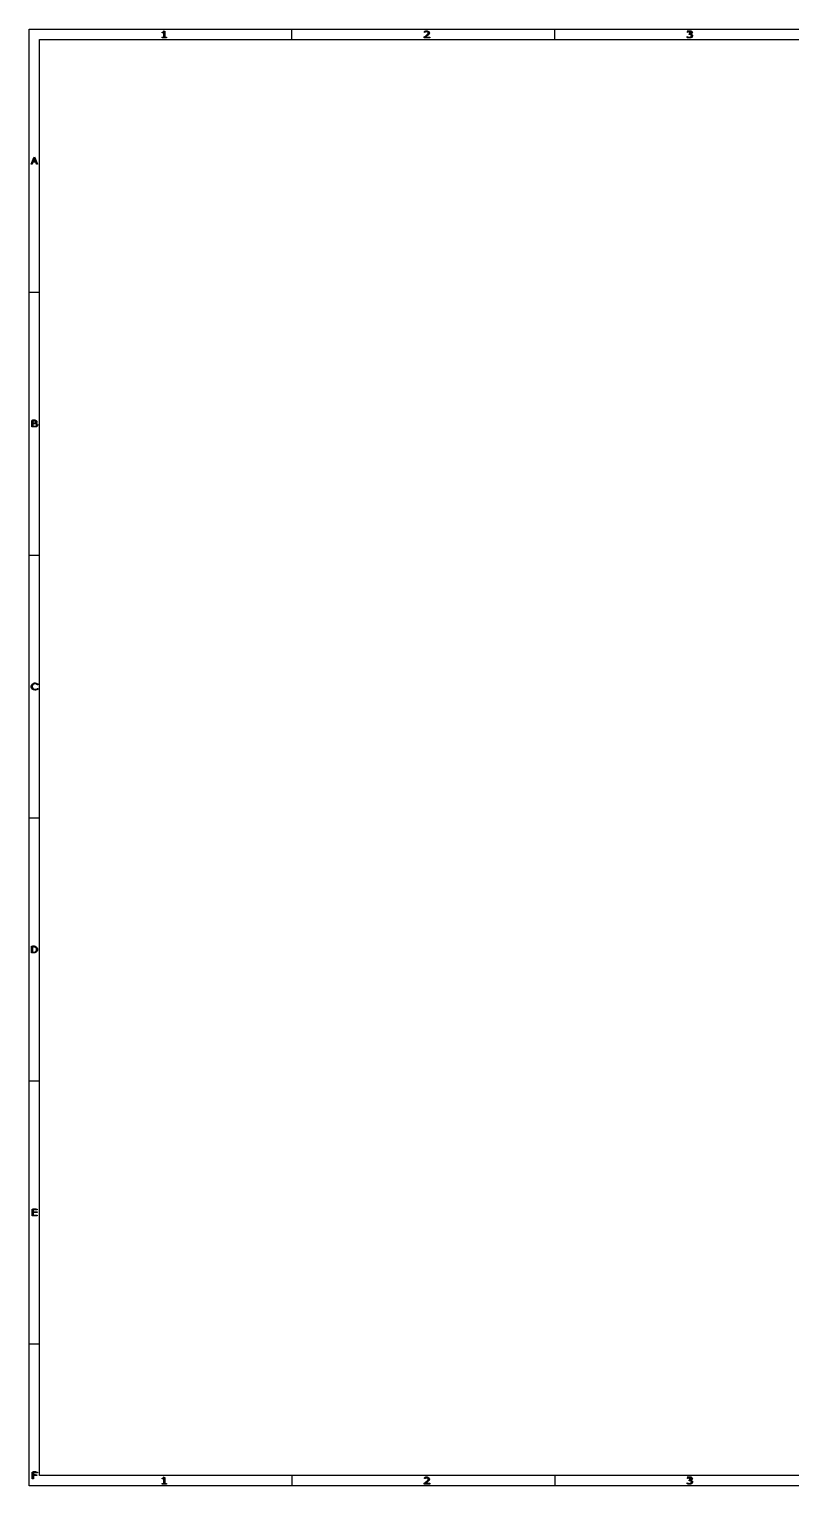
# Model space of a CAD drawing. Header units: millimetres. Extents: x 10 to 410, y 10 to 287.
# Drawn here: x 10 to 154.9, y 10 to 287 of the extents above; entities that cross this region are included whole.
import ezdxf

# ---------------------------------------------------------------- set-up
doc = ezdxf.new("R2010")
doc.units = ezdxf.units.MM
doc.layers.get('0').update_dxf_attribs({"linetype": 'CONTINUOUS'})

msp = doc.modelspace()

# ---------------------------------------------------------------- linework, layer by layer
at = {"color": 7}
for points in [[(10, 287.0022), (409.989, 287.0022), (409.989, 10), (10, 10)], [(136.07882, 285.959069)], [(12, 285.0022), (407.989, 285.0022), (407.989, 12), (12, 12)], [(11.59182, 261.352198), (11.406547, 261.352198), (11.278349, 261.703429), (10.712871, 261.703429), (10.584672, 261.352198), (10.40818, 261.352198), (10.884095, 262.612396), (11.115905, 262.612396)], [(11.224786, 261.847306), (10.99561, 262.465979), (10.765555, 261.847306)], [(11.290268, 212.307679)], [(11.418244, 211.733074)], [(11.625866, 211.739782)], [(10.6595, 111.4008), (10.6595, 112.7008), (10.969, 112.7008), (11.1548, 112.6389), (11.2786, 112.5151), (11.3405, 112.3913), (11.4024, 112.1437), (11.4024, 111.9579), (11.3405, 111.7103), (11.2786, 111.5865), (11.1548, 111.4627), (10.969, 111.4008)], [(11.414281, 111.98402)], [(11.599891, 111.98101)], [(11.531935, 61.35221), (10.553813, 61.35221), (10.553813, 62.6124), (11.531935, 62.6124), (11.531935, 62.46345), (10.751232, 62.46345), (10.751232, 62.11814), (11.531935, 62.11814), (11.531935, 61.96919), (10.751232, 61.96919), (10.751232, 61.50116), (11.531935, 61.50116)], [(11.587495, 12.46345), (10.801035, 12.46345), (10.801035, 12.10799), (11.476785, 12.10799), (11.476785, 11.95903), (10.801035, 11.95903), (10.801035, 11.35221), (10.594237, 11.35221), (10.594237, 12.6124), (11.587495, 12.6124)]]:
    msp.add_lwpolyline(points, close=True, dxfattribs=at)
for points in [[(35.619, 285.4008), (35.619, 286.7008), (35.4952, 286.5151), (35.3714, 286.3913), (35.2476, 286.3294)], [(35.9905, 285.4008), (35.2476, 285.4008)], [(36.126544, 285.3522), (35.288911, 285.3522), (35.288911, 285.480844), (35.611077, 285.480844), (35.611077, 286.325489), (35.288911, 286.325489), (35.288911, 286.440591)], [(35.649537, 286.616671), (35.81062, 286.616671), (35.81062, 285.480886), (36.126551, 285.480886), (36.126544, 285.3522)], [(60, 285.0022), (60, 287.0022)], [(86.21488, 285.3522), (85.167319, 285.3522), (85.167319, 285.529085)], [(85.2476, 286.577), (85.3095, 286.6389), (85.4333, 286.7008), (85.7429, 286.7008), (85.8667, 286.6389), (85.9286, 286.577), (85.9905, 286.4532), (85.9905, 286.3294), (85.9286, 286.1437), (85.1857, 285.4008), (85.9905, 285.4008)], [(85.216168, 286.382199), (85.205778, 286.382199), (85.205778, 286.55993)], [(85.382456, 285.496934), (86.214893, 285.496934), (86.21488, 285.3522)], [(110, 285.0022), (110, 287.0022)], [(135.17349, 285.405527), (135.17349, 285.582411), (135.18909, 285.582411)], [(135.1857, 286.7008), (135.9905, 286.7008), (135.5571, 286.2056), (135.7429, 286.2056), (135.8667, 286.1437), (135.9286, 286.0817), (135.9905, 285.9579), (135.9905, 285.6484), (135.9286, 285.5246), (135.8667, 285.4627), (135.7429, 285.4008), (135.3714, 285.4008), (135.2476, 285.4627), (135.1857, 285.5246)], [(135.22872, 286.382238), (135.21832, 286.382238), (135.21832, 286.559122)], [(135.62464, 285.965807), (135.53114, 285.965807), (135.53114, 286.106299), (135.60384, 286.106299)], [(135.85538, 286.053009), (135.85538, 286.041159)], [(10.5667, 261.4008), (11, 262.7008), (11.4333, 261.4008)], [(10.6905, 261.7722), (11.3095, 261.7722)], [(10, 237.0022), (12, 237.0022)], [(11.026203, 211.352192), (10.494066, 211.352192), (10.494066, 212.61239), (10.938521, 212.61239)], [(11.0929, 212.0817), (11.2786, 212.0198), (11.3405, 211.9579), (11.4024, 211.8341), (11.4024, 211.6484), (11.3405, 211.5246), (11.2786, 211.4627), (11.1548, 211.4008), (10.6595, 211.4008), (10.6595, 212.7008), (11.0929, 212.7008), (11.2167, 212.6389), (11.2786, 212.577), (11.3405, 212.4532), (11.3405, 212.3294), (11.2786, 212.2056), (11.2167, 212.1437), (11.0929, 212.0817), (10.6595, 212.0817)], [(11.007054, 211.964127), (10.693617, 211.964127), (10.693617, 211.495256), (10.95767, 211.495256)], [(10.931472, 212.469344), (10.693623, 212.469344), (10.693623, 212.105419), (10.951629, 212.105419)], [(11.298321, 212.075808), (11.298321, 212.069008)], [(10, 187.0022), (12, 187.0022)], [(11.4024, 161.5246), (11.3405, 161.4627), (11.1548, 161.4008), (11.031, 161.4008), (10.8452, 161.4627), (10.7214, 161.5865), (10.6595, 161.7103), (10.5976, 161.9579), (10.5976, 162.1437), (10.6595, 162.3913), (10.7214, 162.5151), (10.8452, 162.6389), (11.031, 162.7008), (11.1548, 162.7008), (11.3405, 162.6389), (11.4024, 162.577)], [(11.628339, 162.52446), (11.628339, 162.32557), (11.613499, 162.32557)], [(11.614491, 161.64017), (11.628341, 161.64017), (11.628339, 161.44361)], [(10, 137.0022), (12, 137.0022)], [(10.808998, 111.35222), (10.471837, 111.35222), (10.471837, 112.61241), (10.805411, 112.61241)], [(10.816175, 112.46897), (10.649387, 112.46897), (10.649387, 111.49652), (10.816175, 111.49652)], [(10, 87.0022), (12, 87.0022)], [(11.3405, 61.4008), (10.7214, 61.4008), (10.7214, 62.7008), (11.3405, 62.7008)], [(10.7214, 62.0817), (11.1548, 62.0817)], [(10, 37.0022), (12, 37.0022)], [(10.7524, 11.4008), (10.7524, 12.7008), (11.3714, 12.7008)], [(11.1857, 12.0817), (10.7524, 12.0817)], [(35.619, 10.3986), (35.619, 11.6986), (35.4952, 11.5129), (35.3714, 11.3891), (35.2476, 11.3272)], [(36.126544, 10.35001), (35.288911, 10.35001), (35.288911, 10.47865), (35.611077, 10.47865), (35.611077, 11.3233), (35.288911, 11.3233), (35.288911, 11.4384)], [(35.649537, 11.6139), (35.81062, 11.6139), (35.81062, 10.47811), (36.126551, 10.47811), (36.126544, 10.35001)], [(60, 12), (60, 10)], [(85.2476, 11.5748), (85.3095, 11.6367), (85.4333, 11.6986), (85.7429, 11.6986), (85.8667, 11.6367), (85.9286, 11.5748), (85.9905, 11.451), (85.9905, 11.3272), (85.9286, 11.1415), (85.1857, 10.3986), (85.9905, 10.3986)], [(85.216168, 11.38007), (85.205778, 11.38007), (85.205778, 11.5578)], [(110, 12), (110, 10)], [(135.1857, 11.6986), (135.9905, 11.6986), (135.5571, 11.2034), (135.7429, 11.2034), (135.8667, 11.1415), (135.9286, 11.0795), (135.9905, 10.9557), (135.9905, 10.6462), (135.9286, 10.5224), (135.8667, 10.4605), (135.7429, 10.3986), (135.3714, 10.3986), (135.2476, 10.4605), (135.1857, 10.5224)], [(135.22872, 11.37974), (135.21832, 11.37974), (135.21832, 11.55663)], [(135.62464, 10.96383), (135.53114, 10.96383), (135.53114, 11.10433), (135.60384, 11.10433)], [(35.9905, 10.3986), (35.2476, 10.3986)], [(86.21488, 10.35001), (85.167319, 10.35001), (85.167319, 10.52689)], [(85.382456, 10.49483), (86.214893, 10.49483), (86.21488, 10.35001)], [(135.17349, 10.40342), (135.17349, 10.5803), (135.18909, 10.5803)], [(135.85538, 11.05051), (135.85538, 11.03861)], [(136.07882, 10.95651), (136.07874, 10.95683)]]:
    msp.add_lwpolyline(points, dxfattribs=at)
for points in [[(35.288911, 286.440591), (35.332558, 286.440591), (35.379324, 286.443424), (35.429209, 286.449091)], [(35.429209, 286.449091), (35.479096, 286.455291), (35.516855, 286.464038), (35.542487, 286.475331)], [(35.542487, 286.475331), (35.574354, 286.489438), (35.599297, 286.507211), (35.617317, 286.528651)], [(35.617317, 286.528651), (35.636024, 286.550658), (35.646764, 286.579998), (35.649537, 286.616671)], [(85.167319, 285.529085), (85.240066, 285.579865), (85.312814, 285.630645), (85.385561, 285.681426)], [(85.205778, 286.55993), (85.254971, 286.579677), (85.320444, 286.597733), (85.402196, 286.6141)], [(85.431293, 286.465139), (85.357852, 286.447086), (85.286144, 286.419439), (85.216168, 286.382199)], [(85.603816, 285.650968), (85.524833, 285.595675), (85.451046, 285.54433), (85.382456, 285.496934)], [(85.385561, 285.681426), (85.459001, 285.732206), (85.527245, 285.782704), (85.590292, 285.83292)], [(85.402196, 286.6141), (85.484643, 286.63046), (85.564318, 286.63864), (85.641223, 286.63864)], [(85.636024, 286.492219), (85.572977, 286.492219), (85.504734, 286.483192), (85.431293, 286.465139)], [(85.590292, 285.83292), (85.723316, 285.937866), (85.814423, 286.021089), (85.863614, 286.08259)], [(85.833489, 285.823621), (85.759356, 285.764374), (85.682799, 285.706823), (85.603816, 285.650968)], [(85.857384, 286.436359), (85.804731, 286.473599), (85.730944, 286.492219), (85.636024, 286.492219)], [(85.641223, 286.63864), (85.799881, 286.63864), (85.924244, 286.607327), (86.014312, 286.5447)], [(85.965474, 285.936184), (85.929447, 285.902331), (85.885452, 285.86481), (85.833489, 285.823621)], [(85.937404, 286.283172), (85.937404, 286.348619), (85.910731, 286.399681), (85.857384, 286.436359)], [(85.863614, 286.08259), (85.912807, 286.144657), (85.937404, 286.211517), (85.937404, 286.283172)], [(86.061084, 286.039437), (86.034064, 286.004457), (86.002194, 285.970039), (85.965474, 285.936184)], [(86.014312, 286.5447), (86.10438, 286.482633), (86.149414, 286.398282), (86.149414, 286.291645)], [(86.126554, 286.157078), (86.112007, 286.115891), (86.090184, 286.076678), (86.061084, 286.039437)], [(86.149414, 286.291645), (86.149414, 286.243685), (86.141794, 286.198829), (86.126554, 286.157078)], [(135.37823, 285.351357), (135.29509, 285.367717), (135.226843, 285.385774), (135.17349, 285.405527)], [(135.18909, 285.582411), (135.247957, 285.550818), (135.31724, 285.524581), (135.39694, 285.503701)], [(135.21832, 286.559122), (135.26752, 286.578869), (135.332993, 286.596925), (135.41474, 286.613292)], [(135.43865, 286.463488), (135.364517, 286.444308), (135.29454, 286.417225), (135.22872, 286.382238)], [(135.6318, 285.325967), (135.545893, 285.325967), (135.46137, 285.33443), (135.37823, 285.351357)], [(135.39694, 285.503701), (135.47662, 285.482821), (135.553527, 285.472381), (135.62766, 285.472381)], [(135.41474, 286.613292), (135.497187, 286.630219), (135.576863, 286.638682), (135.65377, 286.638682)], [(135.64858, 286.492268), (135.58278, 286.492268), (135.512803, 286.482675), (135.43865, 286.463488)], [(135.60384, 286.106299), (135.709153, 286.106299), (135.792987, 286.124072), (135.85534, 286.159619)], [(135.76805, 285.955647), (135.723717, 285.96242), (135.675913, 285.965807), (135.62464, 285.965807)], [(135.62766, 285.472381), (135.671327, 285.472381), (135.717743, 285.478304), (135.76691, 285.490151)], [(135.86252, 285.353897), (135.79254, 285.335277), (135.715633, 285.325967), (135.6318, 285.325967)], [(135.76394, 286.483768), (135.730007, 286.489435), (135.691553, 286.492268), (135.64858, 286.492268)], [(135.65377, 286.638682), (135.729283, 286.638682), (135.795793, 286.633039), (135.8533, 286.621752)], [(135.85954, 286.453298), (135.82974, 286.467971), (135.797873, 286.478128), (135.76394, 286.483768)], [(135.76691, 285.490151), (135.81611, 285.501998), (135.85595, 285.519488), (135.88643, 285.542621)], [(135.88133, 285.920097), (135.85013, 285.93759), (135.81237, 285.94944), (135.76805, 285.955647)], [(135.8533, 286.621752), (135.910833, 286.610465), (135.962797, 286.592409), (136.00919, 286.567582)], [(135.85534, 286.159619), (135.918407, 286.195732), (135.94994, 286.248205), (135.94994, 286.317038)], [(136.06947, 286.151179), (136.009203, 286.099272), (135.93784, 286.066549), (135.85538, 286.053009)], [(135.85538, 286.041159), (135.888647, 286.036626), (135.926753, 286.027036), (135.9697, 286.012389)], [(135.92604, 286.396588), (135.910107, 286.419721), (135.88794, 286.438625), (135.85954, 286.453298)], [(136.04646, 285.441917), (135.994527, 285.402424), (135.933213, 285.373084), (135.86252, 285.353897)], [(135.95403, 285.849847), (135.936697, 285.879754), (135.912463, 285.90317), (135.88133, 285.920097)], [(135.88643, 285.542621), (135.918297, 285.567448), (135.941863, 285.594814), (135.95713, 285.624721)], [(135.94994, 286.317038), (135.94994, 286.347505), (135.941973, 286.374021), (135.92604, 286.396588)], [(135.98103, 285.73813), (135.98103, 285.78327), (135.97203, 285.820509), (135.95403, 285.849847)], [(135.95713, 285.624721), (135.973063, 285.654628), (135.98103, 285.692431), (135.98103, 285.73813)], [(135.9697, 286.012389), (136.012633, 285.998282), (136.049007, 285.980509), (136.07882, 285.959069)], [(136.00919, 286.567582), (136.059057, 286.540502), (136.096817, 286.507775), (136.12247, 286.469402)], [(136.15454, 285.567175), (136.12894, 285.519215), (136.092913, 285.477462), (136.04646, 285.441917)], [(136.16097, 286.334835), (136.16097, 286.264871), (136.13047, 286.203652), (136.06947, 286.151179)], [(136.07874, 285.959025), (136.112007, 285.934765), (136.139373, 285.904298), (136.16084, 285.867625)], [(136.12247, 286.469402), (136.148137, 286.431035), (136.16097, 286.38618), (136.16097, 286.334835)], [(136.19304, 285.72544), (136.19304, 285.667887), (136.180207, 285.615132), (136.15454, 285.567175)], [(136.16084, 285.867625), (136.182307, 285.830952), (136.19304, 285.783557), (136.19304, 285.72544)], [(11.098773, 212.463444), (11.05376, 212.467377), (10.997993, 212.469344), (10.931472, 212.469344)], [(10.938521, 212.61239), (11.048039, 212.61239), (11.13001, 212.609003), (11.184433, 212.60223)], [(10.951629, 212.105419), (11.014116, 212.105419), (11.063835, 212.107952), (11.100788, 212.113019)], [(10.95767, 211.495256), (11.045015, 211.495256), (11.116572, 211.498923), (11.172339, 211.506256)], [(11.174354, 211.957327), (11.128667, 211.96186), (11.072901, 211.964127), (11.007054, 211.964127)], [(11.283201, 211.375892), (11.216012, 211.360092), (11.130346, 211.352192), (11.026203, 211.352192)], [(11.213666, 212.435514), (11.182086, 212.450747), (11.143788, 212.460057), (11.098773, 212.463444)], [(11.100788, 212.113019), (11.137741, 212.118686), (11.172008, 212.129969), (11.203588, 212.146869)], [(11.172339, 211.506256), (11.228106, 211.514156), (11.273794, 211.528263), (11.309404, 211.548576)], [(11.292271, 211.930247), (11.260018, 211.944354), (11.220712, 211.95338), (11.174354, 211.957327)], [(11.184433, 212.60223), (11.238853, 212.595457), (11.290924, 212.58135), (11.340647, 212.55991)], [(11.203588, 212.146869), (11.235168, 212.163796), (11.257341, 212.185519), (11.270108, 212.212039)], [(11.272116, 212.384734), (11.260023, 212.405607), (11.240539, 212.422534), (11.213666, 212.435514)], [(11.270108, 212.212039), (11.283548, 212.239119), (11.290268, 212.270999), (11.290268, 212.307679)], [(11.290256, 212.307714), (11.290256, 212.338181), (11.284209, 212.363854), (11.272116, 212.384734)], [(11.46965, 211.455452), (11.41321, 211.418212), (11.35106, 211.391692), (11.283201, 211.375892)], [(11.391041, 211.854077), (11.372901, 211.883984), (11.339978, 211.909374), (11.292271, 211.930247)], [(11.443449, 212.176523), (11.407169, 212.13477), (11.358793, 212.101198), (11.298321, 212.075808)], [(11.298321, 212.069008), (11.399776, 212.051515), (11.479731, 212.013994), (11.538186, 211.956445)], [(11.309404, 211.548576), (11.347031, 211.570583), (11.374577, 211.595689), (11.392044, 211.623896)], [(11.340647, 212.55991), (11.39574, 212.53565), (11.435718, 212.504337), (11.460579, 212.46597)], [(11.418251, 211.733051), (11.418251, 211.783831), (11.409181, 211.824173), (11.391041, 211.854077)], [(11.392044, 211.623896), (11.409511, 211.652109), (11.418244, 211.688502), (11.418244, 211.733074)], [(11.497869, 212.32971), (11.497869, 212.269903), (11.479729, 212.218841), (11.443449, 212.176523)], [(11.460579, 212.46597), (11.485439, 212.428163), (11.497869, 212.382743), (11.497869, 212.32971)], [(11.583535, 211.573939), (11.555315, 211.525979), (11.517353, 211.486483), (11.46965, 211.455452)], [(11.538186, 211.956445), (11.596639, 211.899458), (11.625866, 211.827237), (11.625866, 211.739782)], [(11.625865, 211.739821), (11.625865, 211.677194), (11.611755, 211.6219), (11.583535, 211.573939)], [(10.406298, 161.98101), (10.406298, 162.084823), (10.423448, 162.177637), (10.457748, 162.25945)], [(10.459728, 161.6924), (10.424108, 161.775347), (10.406298, 161.87155), (10.406298, 161.98101)], [(10.457748, 162.25945), (10.492048, 162.341263), (10.541524, 162.41038), (10.606175, 162.4668)], [(10.608155, 161.48844), (10.544828, 161.54204), (10.495353, 161.610027), (10.459728, 161.6924)], [(10.606175, 162.4668), (10.668842, 162.521533), (10.744374, 162.563287), (10.832773, 162.59206)], [(10.835742, 161.36741), (10.748665, 161.393343), (10.672803, 161.433687), (10.608155, 161.48844)], [(10.647737, 162.20463), (10.62267, 162.140297), (10.610137, 162.06582), (10.610137, 161.9812)], [(10.610137, 161.9812), (10.610137, 161.892613), (10.62399, 161.81644), (10.651697, 161.75268)], [(10.754604, 162.36543), (10.709084, 162.323097), (10.673462, 162.269497), (10.647737, 162.20463)], [(10.651697, 161.75268), (10.680064, 161.688947), (10.716346, 161.63704), (10.760543, 161.59696)], [(10.913916, 162.46103), (10.854543, 162.440697), (10.801439, 162.40883), (10.754604, 162.36543)], [(10.760543, 161.59696), (10.806723, 161.555227), (10.860487, 161.524193), (10.921834, 161.50386)], [(10.832773, 162.59206), (10.921829, 162.62086), (11.02045, 162.63526), (11.128636, 162.63526)], [(11.127648, 161.32931), (11.020781, 161.32931), (10.923479, 161.34201), (10.835742, 161.36741)], [(11.115776, 162.49233), (11.041233, 162.49233), (10.973946, 162.481897), (10.913916, 162.46103)], [(10.921834, 161.50386), (10.983841, 161.484127), (11.049148, 161.47426), (11.117757, 161.47426)], [(11.372059, 162.45253), (11.292238, 162.479063), (11.206811, 162.49233), (11.115776, 162.49233)], [(11.117757, 161.47426), (11.21209, 161.47426), (11.300487, 161.488093), (11.382946, 161.51576)], [(11.283001, 161.34121), (11.236168, 161.333277), (11.184383, 161.32931), (11.127648, 161.32931)], [(11.128636, 162.63526), (11.207797, 162.63526), (11.286628, 162.627093), (11.365129, 162.61076)], [(11.414606, 161.36831), (11.374366, 161.357577), (11.330498, 161.348543), (11.283001, 161.34121)], [(11.365129, 162.61076), (11.44429, 162.594427), (11.532027, 162.56566), (11.628339, 162.52446)], [(11.613499, 162.32557), (11.53236, 162.383703), (11.45188, 162.426023), (11.372059, 162.45253)], [(11.382946, 161.51576), (11.465405, 161.543427), (11.542586, 161.584897), (11.614491, 161.64017)], [(11.529389, 161.40551), (11.500362, 161.393643), (11.462101, 161.381243), (11.414606, 161.36831)], [(11.628339, 161.44361), (11.592059, 161.430077), (11.559076, 161.417377), (11.529389, 161.40551)], [(10.805411, 112.61241), (10.935732, 112.61241), (11.039152, 112.603377), (11.115671, 112.58531)], [(11.10491, 111.37592), (11.030185, 111.36012), (10.931547, 111.35222), (10.808998, 111.35222)], [(11.028694, 112.45207), (10.969514, 112.463337), (10.898674, 112.46897), (10.816175, 112.46897)], [(10.816175, 111.49652), (10.90166, 111.49652), (10.976087, 111.502453), (11.039454, 111.51432)], [(11.196377, 112.39367), (11.14377, 112.42187), (11.087876, 112.441337), (11.028694, 112.45207)], [(11.039454, 111.51432), (11.103421, 111.526187), (11.162005, 111.548187), (11.215208, 111.58032)], [(11.309359, 111.45292), (11.248386, 111.417387), (11.180236, 111.39172), (11.10491, 111.37592)], [(11.115671, 112.58531), (11.192788, 112.567843), (11.257948, 112.543577), (11.311152, 112.51251)], [(11.359578, 112.23371), (11.323111, 112.301417), (11.268711, 112.354737), (11.196377, 112.39367)], [(11.215208, 111.58032), (11.281561, 111.620387), (11.331179, 111.673143), (11.364061, 111.73859)], [(11.520085, 111.66958), (11.467478, 111.576487), (11.397236, 111.504267), (11.309359, 111.45292)], [(11.311152, 112.51251), (11.402019, 112.45891), (11.472858, 112.387533), (11.523671, 112.29838)], [(11.414278, 111.98404), (11.414278, 112.08278), (11.396045, 112.166003), (11.359578, 112.23371)], [(11.364061, 111.73859), (11.397541, 111.804057), (11.414281, 111.885867), (11.414281, 111.98402)], [(11.599895, 111.98104), (11.599895, 111.8665), (11.573292, 111.76268), (11.520085, 111.66958)], [(11.523671, 112.29838), (11.574484, 112.209233), (11.599891, 112.103443), (11.599891, 111.98101)], [(35.288911, 11.4384), (35.332558, 11.4384), (35.379324, 11.441067), (35.429209, 11.4464)], [(35.429209, 11.4464), (35.479096, 11.4524), (35.516855, 11.461133), (35.542487, 11.4726)], [(35.542487, 11.4726), (35.574354, 11.486733), (35.599297, 11.5045), (35.617317, 11.5259)], [(35.617317, 11.5259), (35.636024, 11.5479), (35.646764, 11.577233), (35.649537, 11.6139)], [(85.205778, 11.5578), (85.254971, 11.577533), (85.320444, 11.5956), (85.402196, 11.612)], [(85.431293, 11.46297), (85.357852, 11.444903), (85.286144, 11.41727), (85.216168, 11.38007)], [(85.402196, 11.612), (85.484643, 11.628333), (85.564318, 11.6365), (85.641223, 11.6365)], [(85.636024, 11.49007), (85.572977, 11.49007), (85.504734, 11.481037), (85.431293, 11.46297)], [(85.590292, 10.83073), (85.723316, 10.935677), (85.814423, 11.0189), (85.863614, 11.0804)], [(85.857384, 11.43417), (85.804731, 11.471437), (85.730944, 11.49007), (85.636024, 11.49007)], [(85.641223, 11.6365), (85.799881, 11.6365), (85.924244, 11.6052), (86.014312, 11.5426)], [(85.937404, 11.28098), (85.937404, 11.346447), (85.910731, 11.39751), (85.857384, 11.43417)], [(85.863614, 11.0804), (85.912807, 11.142467), (85.937404, 11.209327), (85.937404, 11.28098)], [(86.014312, 11.5426), (86.10438, 11.480533), (86.149414, 11.39618), (86.149414, 11.28954)], [(86.126554, 11.15498), (86.112007, 11.11378), (86.090184, 11.074567), (86.061084, 11.03734)], [(86.149414, 11.28954), (86.149414, 11.241607), (86.141794, 11.196753), (86.126554, 11.15498)], [(135.21832, 11.55663), (135.26752, 11.576363), (135.332993, 11.59443), (135.41474, 11.61083)], [(135.43865, 11.46104), (135.364517, 11.44184), (135.29454, 11.41474), (135.22872, 11.37974)], [(135.41474, 11.61083), (135.497187, 11.627763), (135.576863, 11.63623), (135.65377, 11.63623)], [(135.64858, 11.48984), (135.58278, 11.48984), (135.512803, 11.48024), (135.43865, 11.46104)], [(135.60384, 11.10433), (135.709153, 11.10433), (135.792987, 11.122097), (135.85534, 11.15763)], [(135.76394, 11.48184), (135.730007, 11.487173), (135.691553, 11.48984), (135.64858, 11.48984)], [(135.65377, 11.63623), (135.729283, 11.63623), (135.795793, 11.630597), (135.8533, 11.61933)], [(135.85954, 11.45134), (135.82974, 11.466007), (135.797873, 11.476173), (135.76394, 11.48184)], [(135.8533, 11.61933), (135.910833, 11.608063), (135.962797, 11.589997), (136.00919, 11.56513)], [(135.85534, 11.15763), (135.918407, 11.193763), (135.94994, 11.246233), (135.94994, 11.31504)], [(136.06947, 11.14871), (136.009203, 11.096777), (135.93784, 11.064043), (135.85538, 11.05051)], [(135.92604, 11.39464), (135.910107, 11.417773), (135.88794, 11.436673), (135.85954, 11.45134)], [(135.94994, 11.31504), (135.94994, 11.345507), (135.941973, 11.37204), (135.92604, 11.39464)], [(136.00919, 11.56513), (136.059057, 11.538063), (136.096817, 11.50533), (136.12247, 11.46693)], [(136.16097, 11.33237), (136.16097, 11.262403), (136.13047, 11.201183), (136.06947, 11.14871)], [(136.12247, 11.46693), (136.148137, 11.428597), (136.16097, 11.383743), (136.16097, 11.33237)], [(85.167319, 10.52689), (85.240066, 10.57769), (85.312814, 10.62847), (85.385561, 10.67923)], [(85.603816, 10.64887), (85.524833, 10.593603), (85.451046, 10.542257), (85.382456, 10.49483)], [(85.385561, 10.67923), (85.459001, 10.73003), (85.527245, 10.78053), (85.590292, 10.83073)], [(85.833489, 10.82152), (85.759356, 10.762253), (85.682799, 10.704703), (85.603816, 10.64887)], [(85.965474, 10.93408), (85.929447, 10.900213), (85.885452, 10.862693), (85.833489, 10.82152)], [(86.061084, 11.03734), (86.034064, 11.00234), (86.002194, 10.96792), (85.965474, 10.93408)], [(135.37823, 10.34922), (135.29509, 10.365553), (135.226843, 10.38362), (135.17349, 10.40342)], [(135.18909, 10.5803), (135.247957, 10.5487), (135.31724, 10.522467), (135.39694, 10.5016)], [(135.6318, 10.32382), (135.545893, 10.32382), (135.46137, 10.332287), (135.37823, 10.34922)], [(135.39694, 10.5016), (135.47662, 10.480733), (135.553527, 10.4703), (135.62766, 10.4703)], [(135.76805, 10.95363), (135.723717, 10.96043), (135.675913, 10.96383), (135.62464, 10.96383)], [(135.62766, 10.4703), (135.671327, 10.4703), (135.717743, 10.476233), (135.76691, 10.4881)], [(135.86252, 10.35172), (135.79254, 10.33312), (135.715633, 10.32382), (135.6318, 10.32382)], [(135.76691, 10.4881), (135.81611, 10.499967), (135.85595, 10.517467), (135.88643, 10.5406)], [(135.88133, 10.91803), (135.85013, 10.935497), (135.81237, 10.947363), (135.76805, 10.95363)], [(135.85538, 11.03861), (135.888647, 11.033943), (135.926753, 11.024343), (135.9697, 11.00981)], [(136.04646, 10.43972), (135.994527, 10.400253), (135.933213, 10.37092), (135.86252, 10.35172)], [(135.95403, 10.84783), (135.936697, 10.877697), (135.912463, 10.901097), (135.88133, 10.91803)], [(135.88643, 10.5406), (135.918297, 10.5654), (135.941863, 10.592767), (135.95713, 10.6227)], [(135.98103, 10.73611), (135.98103, 10.781243), (135.97203, 10.818483), (135.95403, 10.84783)], [(135.95713, 10.6227), (135.973063, 10.652633), (135.98103, 10.690437), (135.98103, 10.73611)], [(135.9697, 11.00981), (136.012633, 10.995677), (136.049007, 10.97791), (136.07882, 10.95651)], [(136.15454, 10.56498), (136.12894, 10.517047), (136.092913, 10.475293), (136.04646, 10.43972)], [(136.07874, 10.95683), (136.112007, 10.932563), (136.139373, 10.902097), (136.16084, 10.86543)], [(136.19304, 10.72324), (136.19304, 10.665707), (136.180207, 10.612953), (136.15454, 10.56498)], [(136.16084, 10.86543), (136.182307, 10.828763), (136.19304, 10.781367), (136.19304, 10.72324)]]:
    msp.add_open_spline(points, degree=3, dxfattribs=at)

doc.saveas('drawing.dxf')
